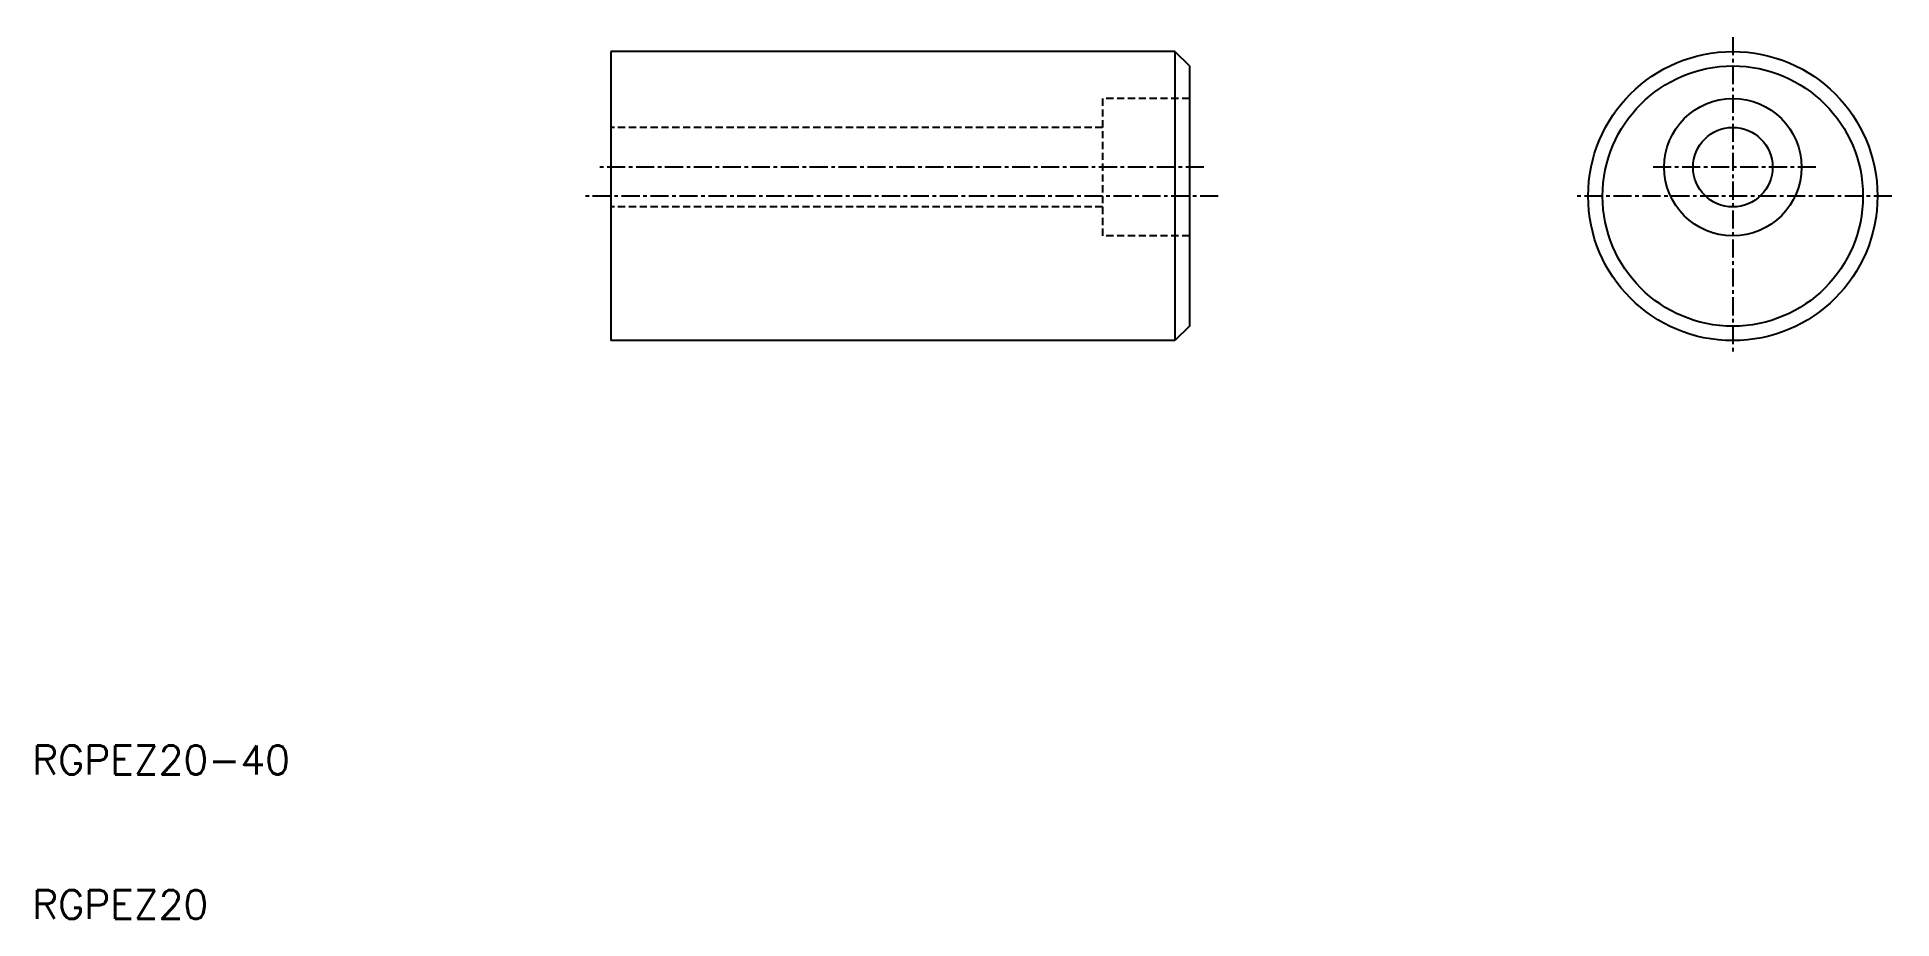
# Model space of a CAD drawing. Extents: x 10 to 139, y 10 to 71.
import ezdxf

# ---------------------------------------------------------------- set-up
doc = ezdxf.new("R2010")
doc.units = 0
doc.linetypes.add('CENTER', pattern=[2, 1.25, -0.25, 0.25, -0.25])
doc.linetypes.add('DASHED', pattern=[0.75, 0.5, -0.25])
doc.layers.get('0').update_dxf_attribs({"linetype": 'CONTINUOUS'})
doc.layers.add('CENTER', color=1, linetype='CENTER')
doc.styles.get("Standard").update_dxf_attribs({"font": 'txt.shx'})

msp = doc.modelspace()

# ---------------------------------------------------------------- linework, layer by layer
at = {"color": 7, "linetype": 'CONTINUOUS'}
for p, q in [((50, 70), (50, 50)), ((89, 70), (50, 70)), ((89, 70), (89, 50)), ((90, 69), (89, 70)), ((90, 69), (90, 51)), ((90, 51), (89, 50)), ((89, 50), (50, 50))]:
    msp.add_line(p, q, dxfattribs=at)
at = {"color": 3, "linetype": 'DASHED'}
for p, q in [((90, 66.75), (84, 66.75)), ((84, 66.75), (84, 57.25)), ((84, 64.75), (50, 64.75)), ((84, 59.25), (50, 59.25)), ((90, 57.25), (84, 57.25))]:
    msp.add_line(p, q, dxfattribs=at)
at = {"color": 7, "linetype": 'CONTINUOUS'}
for centre, radius in [((127.57, 60), 10), ((127.57, 60), 9), ((127.57, 62), 4.75), ((127.57, 62), 2.75)]:
    msp.add_circle(centre, radius, dxfattribs=at)
at = {"layer": 'CENTER', "color": 1, "linetype": 'CENTER'}
for p, q in [((127.57, 71), (127.57, 49)), ((91, 62), (49, 62)), ((133.32, 62), (121.82, 62)), ((92, 60), (48, 60)), ((138.57, 60), (116.57, 60))]:
    msp.add_line(p, q, dxfattribs=at)

# ---------------------------------------------------------------- texts
at = {"color": 7, "linetype": 'CONTINUOUS'}
for s, p in [('RGPEZ20-40', (10, 20)), ('RGPEZ20', (10, 10))]:
    msp.add_text(s, height=2, dxfattribs=at).set_placement(p)

doc.saveas('drawing.dxf')
